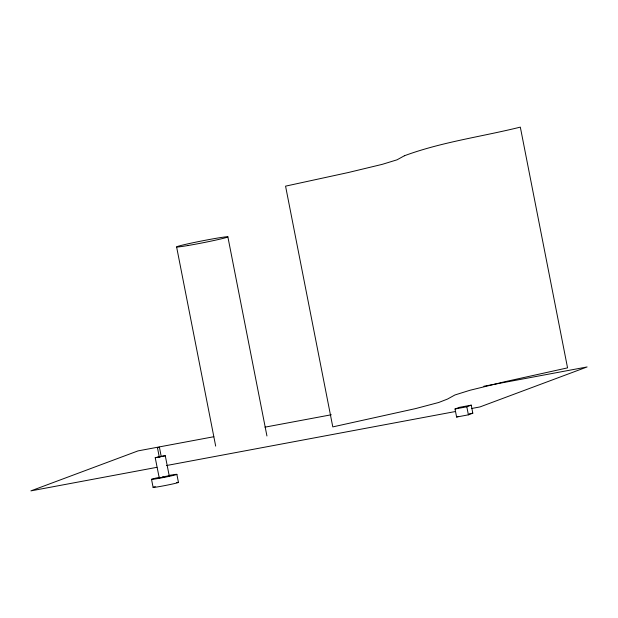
<?xml version="1.0" encoding="UTF-8"?>
<svg xmlns="http://www.w3.org/2000/svg" width="618" height="618" viewBox="0 0 618 618"><rect width="100%" height="100%" fill="white"/><g stroke="black" fill="none" stroke-linecap="round" stroke-linejoin="round"><path stroke-width="0.93" d="M160.912 456.408L165.276 455.736L169.232 475.875L159.228 477.861L155.218 457.714L160.441 456.493M165.284 455.76L155.218 457.714M159.166 477.83L160.688 477.397M160.974 456.563L159.259 456.934L157.451 447.664L159.429 447.277L161.221 456.532M159.251 456.926L160.379 456.671M455.033 408.992L459.444 407.347L471.233 405.145L472.809 413.187L468.398 414.84L456.609 417.042L455.033 408.992L466.814 406.791L471.233 405.145M456.609 417.042L458.378 416.385M159.39 447.301L157.443 447.679M162.434 477.011L163.415 476.81M213.82 436.725L138.023 450.893L30.9 490.877L156.902 467.324M264.983 427.162L331.302 414.771M483.832 386.25L587.1 366.953L479.977 406.93L471.449 408.529M166.381 465.555L455.342 411.534M469.186 413.867L472.809 413.187M165.3 476.439L166.613 476.208M167.81 476.007L169.232 475.875M466.814 406.791L468.398 414.84M227.864 236.818L266.937 435.984M176.609 246.945L215.682 446.111M176.872 474.392L178.455 482.434M151.526 479.321L153.102 487.363M169.185 475.412A12.924 0.494 -11.1 0 1 174.114 475.227A12.924 0.494 -11.1 0 1 153.928 479.159A12.924 0.494 -11.1 0 1 159.753 477.25M176.493 482.534A12.924 0.494 -11.1 0 1 173.952 483.685A12.924 0.494 -11.1 0 1 157.281 486.938A12.924 0.494 -11.1 0 1 155.296 486.667M404.396 155.759L397.065 159.807L382.256 164.349L348.297 172.522L285.562 186.149L332.793 426.899L415.505 408.614L438.687 402.488L447.525 399.058L454.91 394.979L469.943 390.275L504.288 381.854L567.556 367.864L520.325 127.123C481.777 136.702 441.739 141.939 404.396 155.759M188.119 245.5A26.141 1.004 -11.1 0 0 227.841 236.926A26.141 1.004 -11.1 0 0 190.746 243.222A26.141 1.004 -11.1 0 0 188.119 245.5"/></g></svg>
